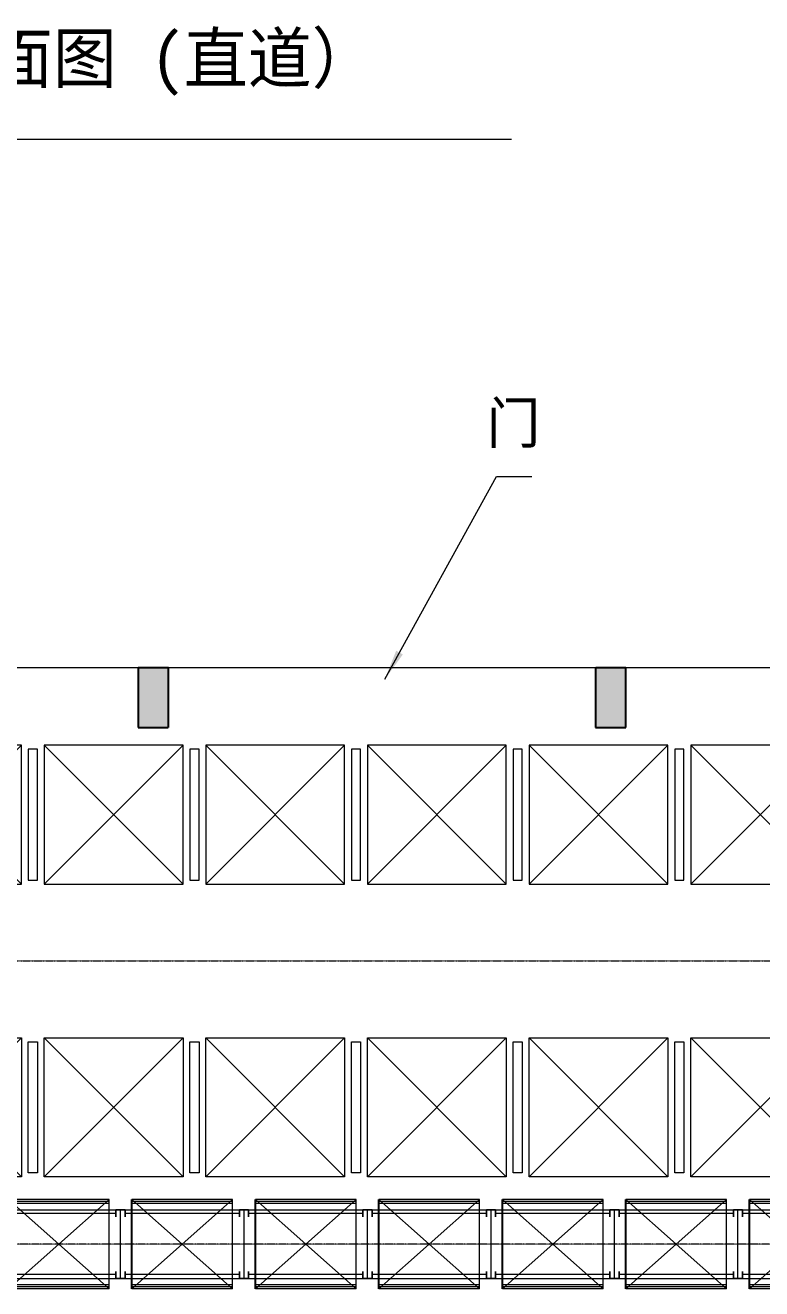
# Model space of a CAD drawing. Header units: millimetres. Extents: x -67280 to 67280, y -47520 to 47520.
# Drawn here: x -9517 to 143, y -13157 to 3419 of the extents above; entities that cross this region are included whole.
import ezdxf

# ---------------------------------------------------------------- set-up
doc = ezdxf.new("R2010")
doc.units = ezdxf.units.MM
doc.linetypes.add('AD_LTYPE5 0 mm_1_1_1_1_1_1_1_1_1_1_1_1_1_1_1', pattern=[16, 13, -1, 1, -1])
doc.linetypes.add('点画线', pattern=[18, 12, -2, 2, -2])
for name, color, linetype, lineweight in [('ACADACAD05', 4, 'AD_LTYPE5 0 mm_1_1_1_1_1_1_1_1_1_1_1_1_1_1_1', 25), ('ACADloading', 57, 'Continuous', 18), ('ACADRackFrame', 5, 'Continuous', 18), ('ACAD尺寸线层', 3, 'Continuous', 18), ('ACAD细实线层', 3, 'Continuous', 18), ('中心线层', 1, '点画线', 18), ('尺寸线层', 4, 'Continuous', 18)]:
    doc.layers.add(name, color=color, linetype=linetype, lineweight=lineweight)

# ---------------------------------------------------------------- blocks, each defined once
blk = doc.blocks.new('*X47')
at = {"layer": 'ACAD尺寸线层', "linetype": 'Continuous', "lineweight": 18}
for p, q in [((210, 0), (2030, -1820)), ((210, -1820), (2030, 0))]:
    blk.add_line(p, q, dxfattribs=at)
at = {"layer": 'ACAD细实线层', "color": 5, "linetype": 'Continuous', "lineweight": 18}
for p, q in [((0, -50), (0, -1770)), ((120, -50), (0, -50)), ((120, -1770), (120, -50)), ((2120, -50), (2120, -1770)), ((2240, -50), (2120, -50)), ((2240, -1770), (2240, -50)), ((0, -1770), (120, -1770)), ((2120, -1770), (2240, -1770))]:
    blk.add_line(p, q, dxfattribs=at)
at = {"layer": 'ACAD细实线层', "linetype": 'Continuous', "lineweight": 18}
for p, q in [((2030, 0), (210, 0)), ((210, 0), (210, -1820)), ((2030, -1820), (2030, 0)), ((210, -1820), (2030, -1820))]:
    blk.add_line(p, q, dxfattribs=at)
blk = doc.blocks.new('*X48')
at = {"layer": 'ACAD尺寸线层', "linetype": 'Continuous', "lineweight": 18}
for p, q in [((210, 0), (2030, -1820)), ((210, -1820), (2030, 0))]:
    blk.add_line(p, q, dxfattribs=at)
at = {"layer": 'ACAD细实线层', "color": 5, "linetype": 'Continuous', "lineweight": 18}
for p, q in [((0, -50), (0, -1770)), ((120, -50), (0, -50)), ((120, -1770), (120, -50)), ((2120, -50), (2120, -1770)), ((2240, -50), (2120, -50)), ((2240, -1770), (2240, -50)), ((0, -1770), (120, -1770)), ((2120, -1770), (2240, -1770))]:
    blk.add_line(p, q, dxfattribs=at)
at = {"layer": 'ACAD细实线层', "linetype": 'Continuous', "lineweight": 18}
for p, q in [((2030, 0), (210, 0)), ((210, 0), (210, -1820)), ((2030, -1820), (2030, 0)), ((210, -1820), (2030, -1820))]:
    blk.add_line(p, q, dxfattribs=at)
blk = doc.blocks.new('*X49')
at = {"layer": 'ACAD尺寸线层', "linetype": 'Continuous', "lineweight": 18}
for p, q in [((210, 0), (2030, -1820)), ((210, -1820), (2030, 0))]:
    blk.add_line(p, q, dxfattribs=at)
at = {"layer": 'ACAD细实线层', "color": 5, "linetype": 'Continuous', "lineweight": 18}
for p, q in [((0, -50), (0, -1770)), ((120, -50), (0, -50)), ((120, -1770), (120, -50)), ((2120, -50), (2120, -1770)), ((2240, -50), (2120, -50)), ((2240, -1770), (2240, -50)), ((0, -1770), (120, -1770)), ((2120, -1770), (2240, -1770))]:
    blk.add_line(p, q, dxfattribs=at)
at = {"layer": 'ACAD细实线层', "linetype": 'Continuous', "lineweight": 18}
for p, q in [((2030, 0), (210, 0)), ((210, 0), (210, -1820)), ((2030, -1820), (2030, 0)), ((210, -1820), (2030, -1820))]:
    blk.add_line(p, q, dxfattribs=at)
blk = doc.blocks.new('*X50')
at = {"layer": 'ACAD尺寸线层', "linetype": 'Continuous', "lineweight": 18}
for p, q in [((210, 0), (2030, -1820)), ((210, -1820), (2030, 0))]:
    blk.add_line(p, q, dxfattribs=at)
at = {"layer": 'ACAD细实线层', "color": 5, "linetype": 'Continuous', "lineweight": 18}
for p, q in [((0, -50), (0, -1770)), ((120, -50), (0, -50)), ((120, -1770), (120, -50)), ((2120, -50), (2120, -1770)), ((2240, -50), (2120, -50)), ((2240, -1770), (2240, -50)), ((0, -1770), (120, -1770)), ((2120, -1770), (2240, -1770))]:
    blk.add_line(p, q, dxfattribs=at)
at = {"layer": 'ACAD细实线层', "linetype": 'Continuous', "lineweight": 18}
for p, q in [((2030, 0), (210, 0)), ((210, 0), (210, -1820)), ((2030, -1820), (2030, 0)), ((210, -1820), (2030, -1820))]:
    blk.add_line(p, q, dxfattribs=at)
blk = doc.blocks.new('*X51')
at = {"layer": 'ACAD尺寸线层', "linetype": 'Continuous', "lineweight": 18}
for p, q in [((210, 0), (2030, -1820)), ((210, -1820), (2030, 0))]:
    blk.add_line(p, q, dxfattribs=at)
at = {"layer": 'ACAD细实线层', "color": 5, "linetype": 'Continuous', "lineweight": 18}
for p, q in [((0, -50), (0, -1770)), ((120, -50), (0, -50)), ((120, -1770), (120, -50)), ((2120, -50), (2120, -1770)), ((2240, -50), (2120, -50)), ((2240, -1770), (2240, -50)), ((0, -1770), (120, -1770)), ((2120, -1770), (2240, -1770))]:
    blk.add_line(p, q, dxfattribs=at)
at = {"layer": 'ACAD细实线层', "linetype": 'Continuous', "lineweight": 18}
for p, q in [((2030, 0), (210, 0)), ((210, 0), (210, -1820)), ((2030, -1820), (2030, 0)), ((210, -1820), (2030, -1820))]:
    blk.add_line(p, q, dxfattribs=at)
blk = doc.blocks.new('*X52')
at = {"layer": 'ACAD尺寸线层', "linetype": 'Continuous', "lineweight": 18}
for p, q in [((210, 0), (2030, -1820)), ((210, -1820), (2030, 0))]:
    blk.add_line(p, q, dxfattribs=at)
at = {"layer": 'ACAD细实线层', "color": 5, "linetype": 'Continuous', "lineweight": 18}
for p, q in [((0, -50), (0, -1770)), ((120, -50), (0, -50)), ((120, -1770), (120, -50)), ((2120, -50), (2120, -1770)), ((2240, -50), (2120, -50)), ((2240, -1770), (2240, -50)), ((0, -1770), (120, -1770)), ((2120, -1770), (2240, -1770))]:
    blk.add_line(p, q, dxfattribs=at)
at = {"layer": 'ACAD细实线层', "linetype": 'Continuous', "lineweight": 18}
for p, q in [((2030, 0), (210, 0)), ((210, 0), (210, -1820)), ((2030, -1820), (2030, 0)), ((210, -1820), (2030, -1820))]:
    blk.add_line(p, q, dxfattribs=at)
blk = doc.blocks.new('*X76')
at = {"layer": 'ACAD尺寸线层', "linetype": 'Continuous', "lineweight": 18}
for p, q in [((210, 0), (2030, 1820)), ((210, 1820), (2030, 0))]:
    blk.add_line(p, q, dxfattribs=at)
at = {"layer": 'ACAD细实线层', "color": 5, "linetype": 'Continuous', "lineweight": 18}
for p, q in [((0, 50), (0, 1770)), ((0, 1770), (120, 1770)), ((120, 1770), (120, 50)), ((2120, 50), (2120, 1770)), ((2120, 1770), (2240, 1770)), ((2240, 1770), (2240, 50)), ((120, 50), (0, 50)), ((2240, 50), (2120, 50))]:
    blk.add_line(p, q, dxfattribs=at)
at = {"layer": 'ACAD细实线层', "linetype": 'Continuous', "lineweight": 18}
for p, q in [((210, 1820), (2030, 1820)), ((210, 0), (210, 1820)), ((2030, 1820), (2030, 0)), ((2030, 0), (210, 0))]:
    blk.add_line(p, q, dxfattribs=at)
blk = doc.blocks.new('*X77')
at = {"layer": 'ACAD尺寸线层', "linetype": 'Continuous', "lineweight": 18}
for p, q in [((210, 0), (2030, 1820)), ((210, 1820), (2030, 0))]:
    blk.add_line(p, q, dxfattribs=at)
at = {"layer": 'ACAD细实线层', "color": 5, "linetype": 'Continuous', "lineweight": 18}
for p, q in [((0, 50), (0, 1770)), ((0, 1770), (120, 1770)), ((120, 1770), (120, 50)), ((2120, 50), (2120, 1770)), ((2120, 1770), (2240, 1770)), ((2240, 1770), (2240, 50)), ((120, 50), (0, 50)), ((2240, 50), (2120, 50))]:
    blk.add_line(p, q, dxfattribs=at)
at = {"layer": 'ACAD细实线层', "linetype": 'Continuous', "lineweight": 18}
for p, q in [((210, 1820), (2030, 1820)), ((210, 0), (210, 1820)), ((2030, 1820), (2030, 0)), ((2030, 0), (210, 0))]:
    blk.add_line(p, q, dxfattribs=at)
blk = doc.blocks.new('*X78')
at = {"layer": 'ACAD尺寸线层', "linetype": 'Continuous', "lineweight": 18}
for p, q in [((210, 0), (2030, 1820)), ((210, 1820), (2030, 0))]:
    blk.add_line(p, q, dxfattribs=at)
at = {"layer": 'ACAD细实线层', "color": 5, "linetype": 'Continuous', "lineweight": 18}
for p, q in [((0, 50), (0, 1770)), ((0, 1770), (120, 1770)), ((120, 1770), (120, 50)), ((2120, 50), (2120, 1770)), ((2120, 1770), (2240, 1770)), ((2240, 1770), (2240, 50)), ((120, 50), (0, 50)), ((2240, 50), (2120, 50))]:
    blk.add_line(p, q, dxfattribs=at)
at = {"layer": 'ACAD细实线层', "linetype": 'Continuous', "lineweight": 18}
for p, q in [((210, 1820), (2030, 1820)), ((210, 0), (210, 1820)), ((2030, 1820), (2030, 0)), ((2030, 0), (210, 0))]:
    blk.add_line(p, q, dxfattribs=at)
blk = doc.blocks.new('*X79')
at = {"layer": 'ACAD尺寸线层', "linetype": 'Continuous', "lineweight": 18}
for p, q in [((210, 0), (2030, 1820)), ((210, 1820), (2030, 0))]:
    blk.add_line(p, q, dxfattribs=at)
at = {"layer": 'ACAD细实线层', "color": 5, "linetype": 'Continuous', "lineweight": 18}
for p, q in [((0, 50), (0, 1770)), ((0, 1770), (120, 1770)), ((120, 1770), (120, 50)), ((2120, 50), (2120, 1770)), ((2120, 1770), (2240, 1770)), ((2240, 1770), (2240, 50)), ((120, 50), (0, 50)), ((2240, 50), (2120, 50))]:
    blk.add_line(p, q, dxfattribs=at)
at = {"layer": 'ACAD细实线层', "linetype": 'Continuous', "lineweight": 18}
for p, q in [((210, 1820), (2030, 1820)), ((210, 0), (210, 1820)), ((2030, 1820), (2030, 0)), ((2030, 0), (210, 0))]:
    blk.add_line(p, q, dxfattribs=at)
blk = doc.blocks.new('*X80')
at = {"layer": 'ACAD尺寸线层', "linetype": 'Continuous', "lineweight": 18}
for p, q in [((210, 0), (2030, 1820)), ((210, 1820), (2030, 0))]:
    blk.add_line(p, q, dxfattribs=at)
at = {"layer": 'ACAD细实线层', "color": 5, "linetype": 'Continuous', "lineweight": 18}
for p, q in [((0, 50), (0, 1770)), ((0, 1770), (120, 1770)), ((120, 1770), (120, 50)), ((2120, 50), (2120, 1770)), ((2120, 1770), (2240, 1770)), ((2240, 1770), (2240, 50)), ((120, 50), (0, 50)), ((2240, 50), (2120, 50))]:
    blk.add_line(p, q, dxfattribs=at)
at = {"layer": 'ACAD细实线层', "linetype": 'Continuous', "lineweight": 18}
for p, q in [((210, 1820), (2030, 1820)), ((210, 0), (210, 1820)), ((2030, 1820), (2030, 0)), ((2030, 0), (210, 0))]:
    blk.add_line(p, q, dxfattribs=at)
blk = doc.blocks.new('*X81')
at = {"layer": 'ACAD尺寸线层', "linetype": 'Continuous', "lineweight": 18}
for p, q in [((210, 0), (2030, 1820)), ((210, 1820), (2030, 0))]:
    blk.add_line(p, q, dxfattribs=at)
at = {"layer": 'ACAD细实线层', "color": 5, "linetype": 'Continuous', "lineweight": 18}
for p, q in [((0, 50), (0, 1770)), ((0, 1770), (120, 1770)), ((120, 1770), (120, 50)), ((2120, 50), (2120, 1770)), ((2120, 1770), (2240, 1770)), ((2240, 1770), (2240, 50)), ((120, 50), (0, 50)), ((2240, 50), (2120, 50))]:
    blk.add_line(p, q, dxfattribs=at)
at = {"layer": 'ACAD细实线层', "linetype": 'Continuous', "lineweight": 18}
for p, q in [((210, 1820), (2030, 1820)), ((210, 0), (210, 1820)), ((2030, 1820), (2030, 0)), ((2030, 0), (210, 0))]:
    blk.add_line(p, q, dxfattribs=at)
blk = doc.blocks.new('*X369')
at = {"layer": 'ACADloading', "color": 6, "linetype": 'Continuous', "lineweight": 18}
for p, q in [((210, 75), (210, 1245)), ((210, 75), (210, 1245)), ((210, 75), (210, 1245)), ((210, 75), (210, 1245)), ((210, 1245), (210, 75)), ((210, 1245), (210, 75)), ((1530, 1245), (210, 1245)), ((210, 1245), (210, 75)), ((210, 1245), (1530, 75)), ((1530, 1245), (210, 75)), ((1490, 1245), (250, 1245)), ((1530, 75), (1530, 1245)), ((1530, 75), (1530, 1245)), ((1530, 75), (1530, 1245)), ((1530, 75), (1530, 1245)), ((1530, 75), (1530, 1245)), ((1530, 75), (1530, 1245)), ((1530, 75), (1530, 1245)), ((210, 820), (210, 1120)), ((210, 820), (210, 1120)), ((1530, 75), (210, 75))]:
    blk.add_line(p, q, dxfattribs=at)
at = {"layer": 'ACADloading', "color": 6, "linetype": 'Continuous', "lineweight": 25}
blk.add_line((210, 75), (210, 1245), dxfattribs=at)
at = {"layer": 'ACADloading', "linetype": 'Continuous', "lineweight": 18}
for p, q in [((1490, 1245), (250, 1245)), ((1490, 1245), (250, 1245)), ((1530, 75), (250, 75)), ((1530, 75), (250, 75)), ((1530, 75), (250, 75))]:
    blk.add_line(p, q, dxfattribs=at)
at = {"layer": 'ACADRackFrame', "linetype": 'Continuous', "lineweight": 18}
for p, q in [((120, 1110), (1620, 1110)), ((1620, 1060), (120, 1060)), ((1620, 260), (120, 260)), ((120, 210), (1620, 210))]:
    blk.add_line(p, q, dxfattribs=at)
for points in [[(120, 1020), (120, 1110), (0, 1110), (0, 1020)], [(60, 210), (60, 1110)], [(1620, 1020), (1620, 1110), (1740, 1110), (1740, 1020)], [(1680, 210), (1680, 1110)], [(120, 300), (120, 210), (0, 210), (0, 300)], [(1620, 300), (1620, 210), (1740, 210), (1740, 300)]]:
    blk.add_lwpolyline(points, dxfattribs=at)
at = {"layer": '尺寸线层', "color": 216}
for p, q in [((1530, 1220), (210, 1220)), ((1530, 100), (210, 100))]:
    blk.add_line(p, q, dxfattribs=at)
at = {"layer": '尺寸线层', "color": 136}
for p, q in [((1530, 1195), (210, 1195)), ((1530, 125), (210, 125))]:
    blk.add_line(p, q, dxfattribs=at)
blk = doc.blocks.new('*X368')
at = {"layer": 'ACAD细实线层', "linetype": 'Continuous', "lineweight": 18}
blk.add_blockref('*X369', (-870, -660), dxfattribs=at)
blk = doc.blocks.new('*X371')
at = {"layer": 'ACADloading', "color": 6, "linetype": 'Continuous', "lineweight": 18}
for p, q in [((210, 75), (210, 1245)), ((210, 75), (210, 1245)), ((210, 75), (210, 1245)), ((210, 75), (210, 1245)), ((210, 1245), (210, 75)), ((210, 1245), (210, 75)), ((1530, 1245), (210, 1245)), ((210, 1245), (210, 75)), ((210, 1245), (1530, 75)), ((1530, 1245), (210, 75)), ((1490, 1245), (250, 1245)), ((1530, 75), (1530, 1245)), ((1530, 75), (1530, 1245)), ((1530, 75), (1530, 1245)), ((1530, 75), (1530, 1245)), ((1530, 75), (1530, 1245)), ((1530, 75), (1530, 1245)), ((1530, 75), (1530, 1245)), ((210, 820), (210, 1120)), ((210, 820), (210, 1120)), ((1530, 75), (210, 75))]:
    blk.add_line(p, q, dxfattribs=at)
at = {"layer": 'ACADloading', "color": 6, "linetype": 'Continuous', "lineweight": 25}
blk.add_line((210, 75), (210, 1245), dxfattribs=at)
at = {"layer": 'ACADloading', "linetype": 'Continuous', "lineweight": 18}
for p, q in [((1490, 1245), (250, 1245)), ((1490, 1245), (250, 1245)), ((1530, 75), (250, 75)), ((1530, 75), (250, 75)), ((1530, 75), (250, 75))]:
    blk.add_line(p, q, dxfattribs=at)
at = {"layer": 'ACADRackFrame', "linetype": 'Continuous', "lineweight": 18}
for p, q in [((120, 1110), (1620, 1110)), ((1620, 1060), (120, 1060)), ((1620, 260), (120, 260)), ((120, 210), (1620, 210))]:
    blk.add_line(p, q, dxfattribs=at)
for points in [[(120, 1020), (120, 1110), (0, 1110), (0, 1020)], [(60, 210), (60, 1110)], [(1620, 1020), (1620, 1110), (1740, 1110), (1740, 1020)], [(1680, 210), (1680, 1110)], [(120, 300), (120, 210), (0, 210), (0, 300)], [(1620, 300), (1620, 210), (1740, 210), (1740, 300)]]:
    blk.add_lwpolyline(points, dxfattribs=at)
at = {"layer": '尺寸线层', "color": 216}
for p, q in [((1530, 1220), (210, 1220)), ((1530, 100), (210, 100))]:
    blk.add_line(p, q, dxfattribs=at)
at = {"layer": '尺寸线层', "color": 136}
for p, q in [((1530, 1195), (210, 1195)), ((1530, 125), (210, 125))]:
    blk.add_line(p, q, dxfattribs=at)
blk = doc.blocks.new('*X370')
at = {"layer": 'ACAD细实线层', "linetype": 'Continuous', "lineweight": 18}
blk.add_blockref('*X371', (-870, -660), dxfattribs=at)
blk = doc.blocks.new('*X373')
at = {"layer": 'ACADloading', "color": 6, "linetype": 'Continuous', "lineweight": 18}
for p, q in [((210, 75), (210, 1245)), ((210, 75), (210, 1245)), ((210, 75), (210, 1245)), ((210, 75), (210, 1245)), ((210, 1245), (210, 75)), ((210, 1245), (210, 75)), ((1530, 1245), (210, 1245)), ((210, 1245), (210, 75)), ((210, 1245), (1530, 75)), ((1530, 1245), (210, 75)), ((1490, 1245), (250, 1245)), ((1530, 75), (1530, 1245)), ((1530, 75), (1530, 1245)), ((1530, 75), (1530, 1245)), ((1530, 75), (1530, 1245)), ((1530, 75), (1530, 1245)), ((1530, 75), (1530, 1245)), ((1530, 75), (1530, 1245)), ((210, 820), (210, 1120)), ((210, 820), (210, 1120)), ((1530, 75), (210, 75))]:
    blk.add_line(p, q, dxfattribs=at)
at = {"layer": 'ACADloading', "color": 6, "linetype": 'Continuous', "lineweight": 25}
blk.add_line((210, 75), (210, 1245), dxfattribs=at)
at = {"layer": 'ACADloading', "linetype": 'Continuous', "lineweight": 18}
for p, q in [((1490, 1245), (250, 1245)), ((1490, 1245), (250, 1245)), ((1530, 75), (250, 75)), ((1530, 75), (250, 75)), ((1530, 75), (250, 75))]:
    blk.add_line(p, q, dxfattribs=at)
at = {"layer": 'ACADRackFrame', "linetype": 'Continuous', "lineweight": 18}
for p, q in [((120, 1110), (1620, 1110)), ((1620, 1060), (120, 1060)), ((1620, 260), (120, 260)), ((120, 210), (1620, 210))]:
    blk.add_line(p, q, dxfattribs=at)
for points in [[(120, 1020), (120, 1110), (0, 1110), (0, 1020)], [(60, 210), (60, 1110)], [(1620, 1020), (1620, 1110), (1740, 1110), (1740, 1020)], [(1680, 210), (1680, 1110)], [(120, 300), (120, 210), (0, 210), (0, 300)], [(1620, 300), (1620, 210), (1740, 210), (1740, 300)]]:
    blk.add_lwpolyline(points, dxfattribs=at)
at = {"layer": '尺寸线层', "color": 216}
for p, q in [((1530, 1220), (210, 1220)), ((1530, 100), (210, 100))]:
    blk.add_line(p, q, dxfattribs=at)
at = {"layer": '尺寸线层', "color": 136}
for p, q in [((1530, 1195), (210, 1195)), ((1530, 125), (210, 125))]:
    blk.add_line(p, q, dxfattribs=at)
blk = doc.blocks.new('*X372')
at = {"layer": 'ACAD细实线层', "linetype": 'Continuous', "lineweight": 18}
blk.add_blockref('*X373', (-870, -660), dxfattribs=at)
blk = doc.blocks.new('*X375')
at = {"layer": 'ACADloading', "color": 6, "linetype": 'Continuous', "lineweight": 18}
for p, q in [((210, 75), (210, 1245)), ((210, 75), (210, 1245)), ((210, 75), (210, 1245)), ((210, 75), (210, 1245)), ((210, 1245), (210, 75)), ((210, 1245), (210, 75)), ((1530, 1245), (210, 1245)), ((210, 1245), (210, 75)), ((210, 1245), (1530, 75)), ((1530, 1245), (210, 75)), ((1490, 1245), (250, 1245)), ((1530, 75), (1530, 1245)), ((1530, 75), (1530, 1245)), ((1530, 75), (1530, 1245)), ((1530, 75), (1530, 1245)), ((1530, 75), (1530, 1245)), ((1530, 75), (1530, 1245)), ((1530, 75), (1530, 1245)), ((210, 820), (210, 1120)), ((210, 820), (210, 1120)), ((1530, 75), (210, 75))]:
    blk.add_line(p, q, dxfattribs=at)
at = {"layer": 'ACADloading', "color": 6, "linetype": 'Continuous', "lineweight": 25}
blk.add_line((210, 75), (210, 1245), dxfattribs=at)
at = {"layer": 'ACADloading', "linetype": 'Continuous', "lineweight": 18}
for p, q in [((1490, 1245), (250, 1245)), ((1490, 1245), (250, 1245)), ((1530, 75), (250, 75)), ((1530, 75), (250, 75)), ((1530, 75), (250, 75))]:
    blk.add_line(p, q, dxfattribs=at)
at = {"layer": 'ACADRackFrame', "linetype": 'Continuous', "lineweight": 18}
for p, q in [((120, 1110), (1620, 1110)), ((1620, 1060), (120, 1060)), ((1620, 260), (120, 260)), ((120, 210), (1620, 210))]:
    blk.add_line(p, q, dxfattribs=at)
for points in [[(120, 1020), (120, 1110), (0, 1110), (0, 1020)], [(60, 210), (60, 1110)], [(1620, 1020), (1620, 1110), (1740, 1110), (1740, 1020)], [(1680, 210), (1680, 1110)], [(120, 300), (120, 210), (0, 210), (0, 300)], [(1620, 300), (1620, 210), (1740, 210), (1740, 300)]]:
    blk.add_lwpolyline(points, dxfattribs=at)
at = {"layer": '尺寸线层', "color": 216}
for p, q in [((1530, 1220), (210, 1220)), ((1530, 100), (210, 100))]:
    blk.add_line(p, q, dxfattribs=at)
at = {"layer": '尺寸线层', "color": 136}
for p, q in [((1530, 1195), (210, 1195)), ((1530, 125), (210, 125))]:
    blk.add_line(p, q, dxfattribs=at)
blk = doc.blocks.new('*X374')
at = {"layer": 'ACAD细实线层', "linetype": 'Continuous', "lineweight": 18}
blk.add_blockref('*X375', (-870, -660), dxfattribs=at)
blk = doc.blocks.new('*X377')
at = {"layer": 'ACADloading', "color": 6, "linetype": 'Continuous', "lineweight": 18}
for p, q in [((210, 75), (210, 1245)), ((210, 75), (210, 1245)), ((210, 75), (210, 1245)), ((210, 75), (210, 1245)), ((210, 1245), (210, 75)), ((210, 1245), (210, 75)), ((1530, 1245), (210, 1245)), ((210, 1245), (210, 75)), ((210, 1245), (1530, 75)), ((1530, 1245), (210, 75)), ((1490, 1245), (250, 1245)), ((1530, 75), (1530, 1245)), ((1530, 75), (1530, 1245)), ((1530, 75), (1530, 1245)), ((1530, 75), (1530, 1245)), ((1530, 75), (1530, 1245)), ((1530, 75), (1530, 1245)), ((1530, 75), (1530, 1245)), ((210, 820), (210, 1120)), ((210, 820), (210, 1120)), ((1530, 75), (210, 75))]:
    blk.add_line(p, q, dxfattribs=at)
at = {"layer": 'ACADloading', "color": 6, "linetype": 'Continuous', "lineweight": 25}
blk.add_line((210, 75), (210, 1245), dxfattribs=at)
at = {"layer": 'ACADloading', "linetype": 'Continuous', "lineweight": 18}
for p, q in [((1490, 1245), (250, 1245)), ((1490, 1245), (250, 1245)), ((1530, 75), (250, 75)), ((1530, 75), (250, 75)), ((1530, 75), (250, 75))]:
    blk.add_line(p, q, dxfattribs=at)
at = {"layer": 'ACADRackFrame', "linetype": 'Continuous', "lineweight": 18}
for p, q in [((120, 1110), (1620, 1110)), ((1620, 1060), (120, 1060)), ((1620, 260), (120, 260)), ((120, 210), (1620, 210))]:
    blk.add_line(p, q, dxfattribs=at)
for points in [[(120, 1020), (120, 1110), (0, 1110), (0, 1020)], [(60, 210), (60, 1110)], [(1620, 1020), (1620, 1110), (1740, 1110), (1740, 1020)], [(1680, 210), (1680, 1110)], [(120, 300), (120, 210), (0, 210), (0, 300)], [(1620, 300), (1620, 210), (1740, 210), (1740, 300)]]:
    blk.add_lwpolyline(points, dxfattribs=at)
at = {"layer": '尺寸线层', "color": 216}
for p, q in [((1530, 1220), (210, 1220)), ((1530, 100), (210, 100))]:
    blk.add_line(p, q, dxfattribs=at)
at = {"layer": '尺寸线层', "color": 136}
for p, q in [((1530, 1195), (210, 1195)), ((1530, 125), (210, 125))]:
    blk.add_line(p, q, dxfattribs=at)
blk = doc.blocks.new('*X376')
at = {"layer": 'ACAD细实线层', "linetype": 'Continuous', "lineweight": 18}
blk.add_blockref('*X377', (-870, -660), dxfattribs=at)
blk = doc.blocks.new('*X379')
at = {"layer": 'ACADloading', "color": 6, "linetype": 'Continuous', "lineweight": 18}
for p, q in [((210, 75), (210, 1245)), ((210, 75), (210, 1245)), ((210, 75), (210, 1245)), ((210, 75), (210, 1245)), ((210, 1245), (210, 75)), ((210, 1245), (210, 75)), ((1530, 1245), (210, 1245)), ((210, 1245), (210, 75)), ((210, 1245), (1530, 75)), ((1530, 1245), (210, 75)), ((1490, 1245), (250, 1245)), ((1530, 75), (1530, 1245)), ((1530, 75), (1530, 1245)), ((1530, 75), (1530, 1245)), ((1530, 75), (1530, 1245)), ((1530, 75), (1530, 1245)), ((1530, 75), (1530, 1245)), ((1530, 75), (1530, 1245)), ((210, 820), (210, 1120)), ((210, 820), (210, 1120)), ((1530, 75), (210, 75))]:
    blk.add_line(p, q, dxfattribs=at)
at = {"layer": 'ACADloading', "color": 6, "linetype": 'Continuous', "lineweight": 25}
blk.add_line((210, 75), (210, 1245), dxfattribs=at)
at = {"layer": 'ACADloading', "linetype": 'Continuous', "lineweight": 18}
for p, q in [((1490, 1245), (250, 1245)), ((1490, 1245), (250, 1245)), ((1530, 75), (250, 75)), ((1530, 75), (250, 75)), ((1530, 75), (250, 75))]:
    blk.add_line(p, q, dxfattribs=at)
at = {"layer": 'ACADRackFrame', "linetype": 'Continuous', "lineweight": 18}
for p, q in [((120, 1110), (1620, 1110)), ((1620, 1060), (120, 1060)), ((1620, 260), (120, 260)), ((120, 210), (1620, 210))]:
    blk.add_line(p, q, dxfattribs=at)
for points in [[(120, 1020), (120, 1110), (0, 1110), (0, 1020)], [(60, 210), (60, 1110)], [(1620, 1020), (1620, 1110), (1740, 1110), (1740, 1020)], [(1680, 210), (1680, 1110)], [(120, 300), (120, 210), (0, 210), (0, 300)], [(1620, 300), (1620, 210), (1740, 210), (1740, 300)]]:
    blk.add_lwpolyline(points, dxfattribs=at)
at = {"layer": '尺寸线层', "color": 216}
for p, q in [((1530, 1220), (210, 1220)), ((1530, 100), (210, 100))]:
    blk.add_line(p, q, dxfattribs=at)
at = {"layer": '尺寸线层', "color": 136}
for p, q in [((1530, 1195), (210, 1195)), ((1530, 125), (210, 125))]:
    blk.add_line(p, q, dxfattribs=at)
blk = doc.blocks.new('*X378')
at = {"layer": 'ACAD细实线层', "linetype": 'Continuous', "lineweight": 18}
blk.add_blockref('*X379', (-870, -660), dxfattribs=at)
blk = doc.blocks.new('*X441')
at = {"layer": 'ACADloading', "color": 6, "linetype": 'Continuous', "lineweight": 18}
for p, q in [((210, 75), (210, 1245)), ((210, 75), (210, 1245)), ((210, 75), (210, 1245)), ((210, 75), (210, 1245)), ((210, 1245), (210, 75)), ((210, 1245), (210, 75)), ((1530, 1245), (210, 1245)), ((210, 1245), (210, 75)), ((210, 1245), (1530, 75)), ((1530, 1245), (210, 75)), ((1490, 1245), (250, 1245)), ((1530, 75), (1530, 1245)), ((1530, 75), (1530, 1245)), ((1530, 75), (1530, 1245)), ((1530, 75), (1530, 1245)), ((1530, 75), (1530, 1245)), ((1530, 75), (1530, 1245)), ((1530, 75), (1530, 1245)), ((210, 820), (210, 1120)), ((210, 820), (210, 1120)), ((1530, 75), (210, 75))]:
    blk.add_line(p, q, dxfattribs=at)
at = {"layer": 'ACADloading', "color": 6, "linetype": 'Continuous', "lineweight": 25}
blk.add_line((210, 75), (210, 1245), dxfattribs=at)
at = {"layer": 'ACADloading', "linetype": 'Continuous', "lineweight": 18}
for p, q in [((1490, 1245), (250, 1245)), ((1490, 1245), (250, 1245)), ((1530, 75), (250, 75)), ((1530, 75), (250, 75)), ((1530, 75), (250, 75))]:
    blk.add_line(p, q, dxfattribs=at)
at = {"layer": 'ACADRackFrame', "linetype": 'Continuous', "lineweight": 18}
for p, q in [((120, 1110), (1620, 1110)), ((1620, 1060), (120, 1060)), ((1620, 260), (120, 260)), ((120, 210), (1620, 210))]:
    blk.add_line(p, q, dxfattribs=at)
for points in [[(120, 1020), (120, 1110), (0, 1110), (0, 1020)], [(60, 210), (60, 1110)], [(1620, 1020), (1620, 1110), (1740, 1110), (1740, 1020)], [(1680, 210), (1680, 1110)], [(120, 300), (120, 210), (0, 210), (0, 300)], [(1620, 300), (1620, 210), (1740, 210), (1740, 300)]]:
    blk.add_lwpolyline(points, dxfattribs=at)
at = {"layer": '尺寸线层', "color": 216}
for p, q in [((1530, 1220), (210, 1220)), ((1530, 100), (210, 100))]:
    blk.add_line(p, q, dxfattribs=at)
at = {"layer": '尺寸线层', "color": 136}
for p, q in [((1530, 1195), (210, 1195)), ((1530, 125), (210, 125))]:
    blk.add_line(p, q, dxfattribs=at)
blk = doc.blocks.new('*X440')
at = {"layer": 'ACAD细实线层', "linetype": 'Continuous', "lineweight": 18}
blk.add_blockref('*X441', (-870, -660), dxfattribs=at)
blk = doc.blocks.new('*X459')
at = {"layer": '尺寸线层'}
h = blk.add_hatch(color=256, dxfattribs=at)
h.paths.add_polyline_path([(-200, -780), (-200, -316), (-200, 0), (0, 0), (0, -780)], flags=0)
h.paths.add_polyline_path([(0, -780), (0, -331), (0, 0), (200, 0), (200, -780)], flags=0)
at = {"layer": 'ACADACAD05', "linetype": 'AD_LTYPE5 0 mm_1_1_1_1_1_1_1_1_1_1_1_1_1_1_1', "lineweight": 25}
for p, q in [((-200, 0), (-200, -780)), ((200, 0), (-200, 0)), ((200, -780), (200, 0)), ((-200, -780), (200, -780))]:
    blk.add_line(p, q, dxfattribs=at)
blk = doc.blocks.new('*X461')
at = {"layer": '尺寸线层'}
h = blk.add_hatch(color=256, dxfattribs=at)
h.paths.add_polyline_path([(-200, -780), (-200, -316), (-200, 0), (0, 0), (0, -780)], flags=0)
h.paths.add_polyline_path([(0, -780), (0, -331), (0, 0), (200, 0), (200, -780)], flags=0)
at = {"layer": 'ACADACAD05', "linetype": 'AD_LTYPE5 0 mm_1_1_1_1_1_1_1_1_1_1_1_1_1_1_1', "lineweight": 25}
for p, q in [((-200, 0), (-200, -780)), ((200, 0), (-200, 0)), ((200, -780), (200, 0)), ((-200, -780), (200, -780))]:
    blk.add_line(p, q, dxfattribs=at)
blk = doc.blocks.new('*X463')
at = {"layer": '尺寸线层'}
blk.add_hatch(color=256, dxfattribs=at).paths.add_polyline_path([(-4801, -5161), (-4652, -4787), (-4564, -4835)], flags=0)
for p, q in [((-4801, -5161), (-3334, -2502)), ((-3334, -2502), (-2874, -2502))]:
    blk.add_line(p, q, dxfattribs=at)
at = {"layer": '尺寸线层', "color": 2, "insert": (-3112, -1826), "char_height": 539.4, "width": 1126.83, "attachment_point": 5, "line_spacing_factor": 1.15057}
blk.add_mtext('\\T1.001;门', dxfattribs=at)

msp = doc.modelspace()

# ---------------------------------------------------------------- linework, layer by layer
at = {"layer": '中心线层'}
for p, q in [((-50396.352, -8857.309), (20353.429, -8857.309)), ((16032.015, -12572.309), (-46007.985, -12572.309))]:
    msp.add_line(p, q, dxfattribs=at)
at = {"layer": '尺寸线层'}
for p, q in [((-21910.064, 1926.704), (-3137.864, 1926.704)), ((22652.031, -5012.309), (-55837.969, -5012.309))]:
    msp.add_line(p, q, dxfattribs=at)

# ---------------------------------------------------------------- block references
for name, p in [('*X463', (0, 0)), ('*X459', (-7837.969, -5012.309)), ('*X461', (-1837.969, -5012.309)), ('*X47', (-11597.969, -6027.309)), ('*X48', (-9477.969, -6027.309)), ('*X49', (-7357.969, -6027.309)), ('*X50', (-5237.969, -6027.309)), ('*X51', (-3117.969, -6027.309)), ('*X52', (-997.969, -6027.309)), ('*X76', (-11597.969, -11687.309)), ('*X77', (-9477.969, -11687.309)), ('*X78', (-7357.969, -11687.309)), ('*X79', (-5237.969, -11687.309)), ('*X80', (-3117.969, -11687.309)), ('*X81', (-997.969, -11687.309)), ('*X440', (-9077.972, -12572.309)), ('*X368', (-7457.972, -12572.309)), ('*X370', (-5837.972, -12572.309)), ('*X372', (-4217.972, -12572.309)), ('*X374', (-2597.972, -12572.309)), ('*X376', (-977.972, -12572.309)), ('*X378', (642.028, -12572.309))]:
    msp.add_blockref(name, p, dxfattribs=at)

# ---------------------------------------------------------------- texts
at = {"layer": '尺寸线层', "insert": (-20860.745, 3311.227), "char_height": 645.12, "width": 21634.7112, "attachment_point": 1, "line_spacing_factor": 1.15057}
msp.add_mtext('\\T1.001;1820L×1820W×700H 货位立面图 (直道）', dxfattribs=at)

doc.saveas('drawing.dxf')
